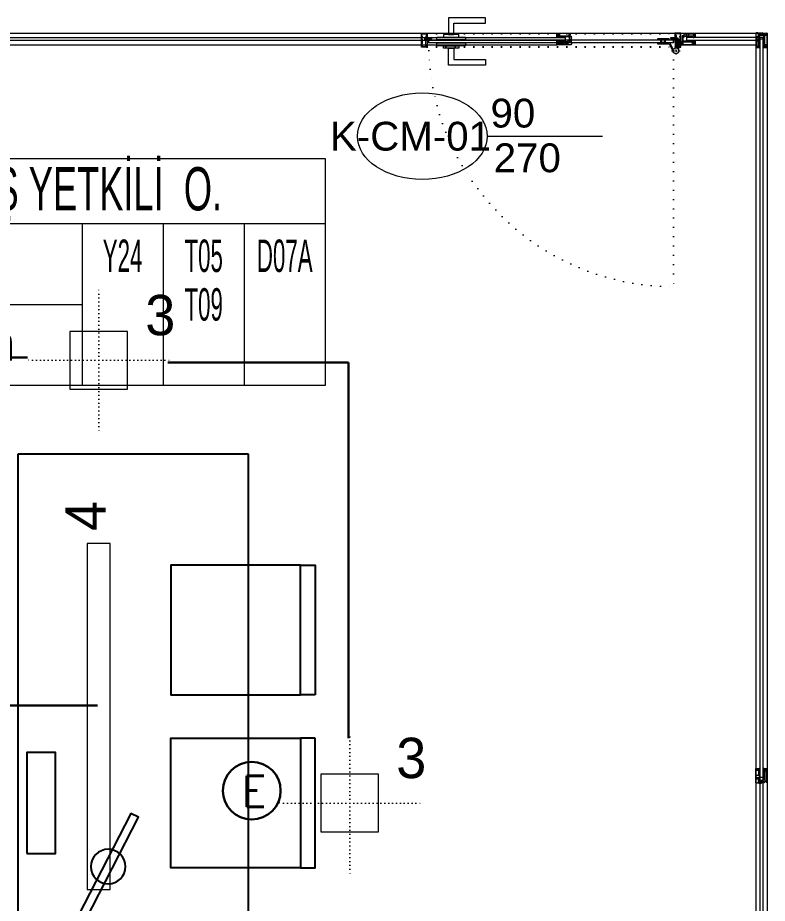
# Model space of a CAD drawing. Extents: x -2012 to 34975, y -1043 to 8321.
# Drawn here: x 17755.8 to 18015.8, y 457.7 to 764.9 of the extents above; entities that cross this region are included whole.
import ezdxf
from ezdxf.enums import TextEntityAlignment as Align

# ---------------------------------------------------------------- set-up
doc = ezdxf.new("R2010")
doc.units = 0
doc.header["$LTSCALE"] = 25
doc.linetypes.add('DASHDOT', pattern=[1, 0.5, -0.25, 0, -0.25])
doc.linetypes.add('DOT2', pattern=[0.125, 0, -0.125])
doc.layers.get('0').update_dxf_attribs({"color": 9, "lineweight": 9})
for name, color, linetype, lineweight in [('0 @ 1', 9, 'Continuous', 9), ('05', 9, 'Continuous', 9), ('06C', 9, 'Continuous', 9), ('06D', 9, 'Continuous', 9), ('07K', 9, 'Continuous', 9), ('10', 9, 'Continuous', 9), ('15', 9, 'Continuous', 9), ('20', 9, 'DOT2', 9), ('21_MAHAL', 9, 'Continuous', 9), ('22', 8, 'Continuous', 9), ('31', 9, 'Continuous', 9), ('E-ACİL AYDINLATMA KİTİ', 7, 'Continuous', 30), ('E-KABLO', 7, 'Continuous', 30)]:
    doc.layers.add(name, color=color, linetype=linetype, lineweight=lineweight)
doc.styles.add('Arial', font='arial.ttf', dxfattribs={"height": 2.5})
doc.styles.add('E-YAZI', font='txttw.shx')
doc.styles.add('MuuM_TEXT-STANDART', font='ARIALN.TTF')
doc.styles.add('TX-TEXT', font='')
doc.styles.get('TX-TEXT').set_extended_font_data('TrSah Futura Lt BT')
pattern_1 = [(225, (-604.72494, -2171.82614), (-0.0883883476, 0.0883883476), []), (135, (-604.72494, -2171.82614), (0.0883883476, 0.0883883476), [])]

# ---------------------------------------------------------------- blocks, each defined once
blk = doc.blocks.new('m-vw-sandalye-02')
at = {"lineweight": -3, "ltscale": 0.5}
for points in [[(-22.5, 0), (-22.5, -5), (22.5, -5), (22.5, 0)], [(-22.5, -5), (22.5, -5), (22.5, -50), (-22.5, -50)]]:
    blk.add_lwpolyline(points, close=True, dxfattribs=at)
blk = doc.blocks.new('m-vw-sandalye')
at = {"lineweight": -3, "ltscale": 0.5}
blk.add_lwpolyline([(-20.5, 0), (20.5, 0), (20.5, -6), (-20.5, -6)], close=True, dxfattribs=at)
blk.add_lwpolyline([(-25.5, -9), (25.5, -9), (23.11, -45.65, -0.395265), (13.13, -55), (-13.13, -55, -0.395265), (-23.11, -45.65)], format="xyb", close=True, dxfattribs=at)
blk = doc.blocks.new('m-vw-çalışma-p-01')
at = {"lineweight": -3, "ltscale": 0.5}
for p, q in [((11.93, 179.03), (91.93, 179.03)), ((11.93, -0.97), (11.93, 179.03)), ((91.93, 179.03), (91.93, -0.97)), ((91.93, -0.97), (11.93, -0.97))]:
    blk.add_line(p, q, dxfattribs=at)
for points in [[(32.8, 159.16), (35.47, 160.53), (53.74, 124.95), (51.08, 123.58)], [(15, 137.5), (25, 137.5), (25, 102.5), (15, 102.5)]]:
    blk.add_lwpolyline(points, close=True, dxfattribs=at)
blk.add_circle((43.27, 142.05), 6, dxfattribs=at)
at = {"lineweight": -3, "ltscale": 0.5, "xscale": -1, "rotation": 270}
blk.add_blockref('m-vw-sandalye-02', (115, 120), dxfattribs=at)
at = {"lineweight": -3, "rotation": 90}
blk.add_blockref('m-vw-sandalye', (-60, 90), dxfattribs=at)
at = {"lineweight": -3, "ltscale": 0.5, "rotation": 270}
blk.add_blockref('m-vw-sandalye-02', (115, 60), dxfattribs=at)
blk = doc.blocks.new('p-strahle-alüminyumdoğramaprofili')
at = {"layer": '10'}
h = blk.add_hatch(dxfattribs=at)
h.set_pattern_fill('NET', color=256, angle=315, style=0)
h.set_pattern_definition(pattern_1)
h.paths.add_polyline_path([(-4.62, 2.65), (-4.68, 2.65), (-4.72, 2.75), (-4.72, 2.8), (-4.69, 2.8), (-4.69, 2.92), (-4.98, 2.92), (-4.98, 2.8), (-4.95, 2.8), (-4.99, 2.65), (-5.08, 2.66), (-5.25, 2.28), (-5.14, 2.28), (-5.14, 2.33), (-4.98, 2.52, 0.2599), (-4.9, 2.28), (-4.66, 2.28, 0.382682)])
h.paths.add_polyline_path([(-4.86, 2.52), (-4.67, 2.52, -2.16717)], flags=16)
h = blk.add_hatch(dxfattribs=at)
h.set_pattern_fill('NET', color=256, angle=315, style=0)
h.set_pattern_definition(pattern_1)
h.paths.add_polyline_path([(-4.62, 0.88), (-4.68, 0.88), (-4.72, 0.77), (-4.72, 0.73), (-4.69, 0.73), (-4.69, 0.6), (-4.98, 0.6), (-4.98, 0.73), (-4.95, 0.73), (-4.99, 0.88), (-5.08, 0.87), (-5.25, 1.24), (-5.14, 1.24), (-5.14, 1.2), (-4.98, 1.01, -0.2599), (-4.9, 1.24), (-4.66, 1.24, -0.382682)])
h.paths.add_polyline_path([(-4.86, 1), (-4.67, 1, 2.16717)], flags=16)
h = blk.add_hatch(dxfattribs=at)
h.set_pattern_fill('NET', color=256, angle=315, style=0)
h.set_pattern_definition([(225, (-608.45214, -2173.53612), (-0.0883883476, 0.0883883476), []), (135, (-608.45214, -2173.53612), (0.0883883476, 0.0883883476), [])])
h.paths.add_polyline_path([(-3.45, 2.28), (-3.45, 2.57), (-4.49, 2.57), (-4.49, 2.28)])
h = blk.add_hatch(dxfattribs=at)
h.set_pattern_fill('NET', color=256, angle=315, style=0)
h.set_pattern_definition([(225, (-608.45214, -2180.04526), (-0.0883883476, 0.0883883476), []), (135, (-608.45214, -2180.04526), (0.0883883476, 0.0883883476), [])])
h.paths.add_polyline_path([(-3.45, 0.93), (-3.45, 1.24), (-4.49, 1.24), (-4.49, 0.93)])
h = blk.add_hatch(dxfattribs=at)
h.set_pattern_fill('NET', color=256, angle=315, style=0)
h.set_pattern_definition([(225, (-629.50454, -2177.58922), (-0.0883883476, 0.0883883476), []), (135, (-629.50454, -2177.58922), (0.0883883476, 0.0883883476), [])])
h.paths.add_polyline_path([(0, 0.68), (0, 1.75), (-0.18, 1.75), (-0.18, 0.68)])
for points in [[(-4.92, 3.6), (-4.92, 3.16), (-4.61, 3.16), (-4.61, 2.87), (-4.52, 2.87), (-4.62, 2.65), (-4.68, 2.65), (-4.72, 2.75), (-4.72, 2.8), (-4.69, 2.8), (-4.69, 3.05), (-4.98, 3.05), (-4.98, 2.8), (-4.95, 2.8), (-4.99, 2.65), (-5.08, 2.66), (-5.07, 3.76), (-0.11, 3.76)], [(-5.08, 2.66), (-5.25, 2.28)], [(-5.09, 0.88), (-5.25, 1.24)], [(-4.98, 2.52), (-5.14, 2.33), (-5.14, 2.28)], [(-4.98, 1.01), (-5.14, 1.2), (-5.14, 1.24)], [(-4.69, 2.92), (-4.98, 2.92)], [(-4.71, 0.6), (-4.98, 0.6)], [(-2.83, 0.2), (-2.67, 0.2), (-2.67, -0.04), (-4.87, -0.04), (-4.87, 0.19), (-4.57, 0.19), (-4.57, 0.73), (-2.67, 0.73)], [(-4.52, 2.87), (-4.49, 2.87), (-4.49, 2.26)], [(-4.49, 0.93), (-4.49, 0.93), (-4.49, 1.26)], [(-3.45, 2.26), (-3.45, 2.57)], [(-3.45, 1.26), (-3.45, 0.93)], [(-2.08, 0.93), (-2.08, 2.57)], [(-0.18, 0.68), (0, 0.68), (0, 1.75)], [(-0.18, 1.75), (0, 1.75)]]:
    blk.add_lwpolyline(points, dxfattribs=at)
for points in [[(-0.57, 3.26), (-0.57, 3.62), (-4.89, 3.62), (-4.89, 3.65, 0.561743), (-4.97, 3.66, 0.595966), (-4.92, 3.6, -2.204878)], [(-4.61, 2.87), (-4.49, 3.45, -0.833203), (-4.18, 3.44, -0.447088)], [(-4.18, 3.44), (-4.18, 2.99, 0.414214), (-4.07, 2.89), (-0.82, 2.89), (-0.82, 3.62)], [(-0.11, 3.76), (-0.11, 3.62), (-0.45, 3.62), (-0.45, 3.14, -1), (-0.66, 3.14)], [(-0.66, 3.14, -0.305404), (-0.57, 3.26, -5.773092)], [(-4.67, 2.52), (-4.86, 2.52, 1)], [(-4.67, 1), (-4.86, 1, -1)], [(-4.49, 2.57), (-1.23, 2.57, -0.414214), (-0.9, 2.25), (-0.9, 1.22)], [(-2.67, 0.73), (-2.67, 0.32), (-2.83, 0.32, 1), (-2.83, 0.2, -1)]]:
    blk.add_lwpolyline(points, format="xyb", dxfattribs=at)
for points in [[(-0.18, 2.74), (-0.18, 2.21), (0, 2.21), (0, 2.08), (-0.18, 2.08), (-0.18, 0.43), (0, 0.43), (0, 0), (-0.12, 0), (-0.12, -0.24), (-5.09, -0.24), (-5.09, 0.88), (-4.98, 0.88), (-4.94, 0.7), (-4.99, 0.7), (-4.99, 0.33), (-4.71, 0.33), (-4.71, 0.88), (-4.56, 0.88), (-4.52, 0.93), (-1.28, 0.93), (-1.2, 1.22), (-0.9, 1.22), (-0.9, 0.62), (-0.58, 0.62), (-0.58, 2.74)], [(-2.03, 0.78), (-1.35, 0.78), (-1.35, 0.08), (-1.28, 0.04), (-1.28, -0.04), (-2.09, -0.04), (-2.09, 0.1), (-2.03, 0.15)]]:
    blk.add_lwpolyline(points, close=True, dxfattribs=at)
for centre, radius, start, end in [((-4.73, 2.47), 0.253, 168.6676, 234.1258), ((-4.73, 1.06), 0.253, 125.8742, 191.3324), ((-4.77, 2.44), 0.125, 139.5402, 40.4598), ((-4.77, 1.08), 0.125, 319.5402, 220.4598), ((-4.84, 2.48), 0.273, 305.9738, 36.4289), ((-4.84, 1.04), 0.273, 323.5711, 54.0262)]:
    blk.add_arc(centre, radius, start, end, dxfattribs=at)
blk = doc.blocks.new('*U660')
at = {"layer": '06D'}
for points in [[(4.95, 4), (542.89, 4)], [(4.95, 0), (542.87, 0)]]:
    blk.add_lwpolyline(points, dxfattribs=at)
at = {"layer": '15'}
for points in [[(1.96, 2.5), (545.88, 2.5)], [(545.88, 1.5), (1.96, 1.5)]]:
    blk.add_lwpolyline(points, dxfattribs=at)
at = {"layer": '0 @ 1', "linetype": 'Continuous', "xscale": -1}
blk.add_blockref('p-strahle-alüminyumdoğramaprofili', (-0.12, 0.24), dxfattribs=at)
blk = doc.blocks.new('0_doorno')
blk.add_lwpolyline([(4.5, 0), (12.5, 0)])
blk.add_ellipse((0, 0), major_axis=(-4.5, 0), ratio=0.666667)
at = {"style": 'Arial'}
blk.add_attdef('YUKSEKLIK', text='', height=2, dxfattribs=at).set_placement((5, 5.9), align=Align.TOP_LEFT)
blk.add_attdef('KAPINO', text='', height=1.4, dxfattribs=at).set_placement((-0.019, -0.035), align=Align.MIDDLE)
blk.add_attdef('GENISLIK', text='', height=2, dxfattribs=at).set_placement((5, -1.895), align=Align.BOTTOM_LEFT)
blk = doc.blocks.new('g-kapı kolu-p')
for points in [[(11.85, 8.21), (-0.95, 8.21), (-0.95, 2.41), (0.95, 2.41), (0.95, 6.31), (11.85, 6.31), (11.85, 8.21)], [(11.85, -8.21), (-0.95, -8.21), (-0.95, -2.41), (0.95, -2.41), (0.95, -6.31), (11.85, -6.31), (11.85, -8.21)]]:
    blk.add_lwpolyline(points)
for points in [[(-5, 0.5), (5, 0.5), (5, 1.5), (-5, 1.5)], [(-2.65, 1.5), (2.65, 1.5), (2.65, 2.41), (-2.65, 2.41)], [(-5, -1.5), (5, -1.5), (5, -0.5), (-5, -0.5)], [(-2.65, -1.5), (2.65, -1.5), (2.65, -2.41), (-2.65, -2.41)]]:
    blk.add_lwpolyline(points, close=True)
blk = doc.blocks.new('k-cambölme-kapı-p')
at = {"layer": '10'}
h = blk.add_hatch(dxfattribs=at)
h.set_pattern_fill('NET', color=256, angle=135, style=0)
h.set_pattern_definition([(135, (3753.7029, 560.85184), (-0.0883883476, -0.0883883476), []), (225, (3753.7029, 560.85184), (0.0883883476, -0.0883883476), [])])
h.paths.add_polyline_path([(2.08, -0.06), (2.08, 0.02), (2.07, 0.04), (2.05, 0.07), (2.01, 0.09), (1.98, 0.1), (1.97, 0.1), (1.97, -0.29), (1.94, -0.29), (1.94, -0.43), (1.88, -0.49), (1.67, -0.49), (1.82, -0.29), (1.73, -0.29), (1.53, -0.5), (1.44, -0.5), (1.62, -0.32), (1.62, -0.29), (1.51, -0.29), (1.34, -0.42), (1.32, -0.44), (1.3, -0.48), (1.29, -0.51), (1.26, -0.57), (1.26, -0.31), (1.32, -0.29), (1.23, -0.29), (1.23, -0.53), (1.23, -0.59), (1.24, -0.62), (1.26, -0.64), (3.47, -0.64), (3.47, -0.58), (3.38, -0.35), (3.38, -0.3), (3.42, -0.25), (3.42, -0.2), (3.38, -0.16), (2.73, -0.16), (2.74, -0.2), (2.91, -0.2, -1), (2.91, -0.25)])
h.paths.add_polyline_path([(2.05, -0.18), (2.05, -0.21), (2.08, -0.23), (2.11, -0.24), (2.15, -0.25), (2.95, -0.27), (2.92, -0.29), (2.55, -0.29), (2.54, -0.31), (2.52, -0.33), (2.5, -0.34), (2.48, -0.34), (2.46, -0.34), (2.44, -0.32), (2.42, -0.3), (2.08, -0.3), (1.99, -0.11), (1.99, -0.07), (2.05, -0.07)], flags=16)
h.paths.add_polyline_path([(2.41, -0.34), (2.51, -0.5), (2.08, -0.5), (2.08, -0.34)], flags=16)
h.paths.add_polyline_path([(2.55, -0.33), (2.89, -0.33), (2.94, -0.33), (3.28, -0.34, 0.166992), (3.34, -0.55), (2.72, -0.55), (2.55, -0.36)], flags=16)
h.paths.add_polyline_path([(3.02, -0.22), (3.02, -0.2), (3.33, -0.2, 0.10606), (3.29, -0.33), (3.01, -0.27)], flags=16)
h = blk.add_hatch(dxfattribs=at)
h.set_pattern_fill('NET', color=256, angle=135, style=0)
h.set_pattern_definition([(45, (474.94443, 2280.71206), (0.0883883476, -0.0883883476), []), (315, (474.94443, 2280.71206), (-0.0883883476, -0.0883883476), [])])
h.paths.add_polyline_path([(87.27, -0.16), (87.26, -0.2), (87.09, -0.2, 1), (87.09, -0.25), (87.92, -0.25), (87.92, -0.01), (87.93, 0.03), (87.96, 0.05), (88, 0.07), (88.03, 0.07), (88.03, -0.29), (88.06, -0.29), (88.06, -0.43), (88.12, -0.49), (88.33, -0.49), (88.18, -0.29), (88.27, -0.29), (88.47, -0.5), (88.56, -0.5), (88.38, -0.32), (88.38, -0.29), (88.49, -0.29), (88.66, -0.42), (88.68, -0.44), (88.7, -0.48), (88.71, -0.51), (88.74, -0.57), (88.74, -0.31), (88.68, -0.29), (88.77, -0.29), (88.77, -0.53), (88.77, -0.59), (88.76, -0.62), (88.74, -0.64), (86.53, -0.64), (86.53, -0.58), (86.62, -0.35), (86.62, -0.3), (86.58, -0.25), (86.58, -0.2), (86.62, -0.16)])
h.paths.add_polyline_path([(87.28, -0.55), (87.45, -0.36), (87.45, -0.33), (87.11, -0.33), (87.06, -0.33), (87.03, -0.31), (86.99, -0.27), (86.98, -0.22), (86.98, -0.2), (86.67, -0.2, -0.292264), (86.66, -0.55)], flags=16)
h.paths.add_polyline_path([(87.48, -0.51), (87.59, -0.51), (87.53, -0.43)], flags=16)
h.paths.add_polyline_path([(87.56, -0.4), (87.69, -0.5), (87.92, -0.5), (87.92, -0.34), (87.59, -0.34)], flags=16)
h.paths.add_polyline_path([(87.62, -0.53), (87.71, -0.62), (87.71, -0.53)], flags=16)
at = {"layer": '10', "linetype": 'DASHDOT', "ltscale": 0.05}
for points in [[(3.22, 3.63), (0.2, 3.63)], [(1.71, 2.14), (1.71, 4.9)], [(6.13, 1.44), (6.13, -0.55)]]:
    blk.add_lwpolyline(points, dxfattribs=at)
at = {"layer": '10'}
for points in [[(0.69, 3.63), (0.69, 2.44)], [(3.84, 0.88), (2.63, 3.22)], [(4.07, 1.27), (2.67, 3.99)], [(1.82, 2.27), (0.16, 2.27), (0.16, 2.03), (0.38, 2.03), (0.38, 1.92), (0.22, 1.92), (0.22, 1.16), (0.35, 1.16), (0.35, -0.41), (0.22, -0.41), (0.22, -1.23), (0.36, -1.23), (0.36, -1.38), (0.16, -1.38), (0.16, -2.24), (1.82, -2.24), (1.82, -1.72), (1.62, -1.72), (1.62, -1.58), (1.82, -1.58), (1.82, -1.37), (1.61, -1.37), (1.61, -1.24), (1.74, -1.24), (1.74, -0.85), (1.06, -0.85), (1.06, -0.13), (1.5, -0.13), (1.5, 1.92), (1.57, 2.03), (1.82, 2.03), (1.82, 2.27)], [(0.69, 2.27), (0.69, -0.24), (1.06, -0.24)], [(1.06, 2.44), (1.06, 2.86)], [(1.06, -0.13), (1.06, 2.27)], [(1.5, 1.92), (1.06, 1.92)], [(1.17, 1.92), (1.17, -0.13)], [(2.91, -0.25), (2.08, -0.06), (2.08, 0.02), (2.07, 0.04), (2.05, 0.07), (2.01, 0.09), (1.98, 0.1), (1.97, 0.1)], [(8.14, 0.88), (8.14, 1.27), (4.07, 1.27)], [(5.3, 0.88), (5.3, -0.16)], [(5.5, 1.27), (5.77, 0.97), (5.77, 0.88)], [(5.59, 0.88), (5.59, -0.16)], [(6.76, 1.27), (6.49, 0.97), (6.49, 0.88)], [(6.67, 0.88), (6.67, -0.16)], [(6.96, 0.88), (6.96, -0.16)], [(87.09, -0.25), (87.92, -0.25), (87.92, -0.01), (87.93, 0.03), (87.96, 0.05), (88, 0.07), (88.03, 0.07)], [(88.18, 2.27), (89.84, 2.27), (89.84, 2.03), (89.62, 2.03), (89.62, 1.92), (89.78, 1.92), (89.78, 1.16), (89.65, 1.16), (89.65, -0.41), (89.78, -0.41), (89.78, -1.23), (89.64, -1.23), (89.64, -1.38), (89.84, -1.38), (89.84, -2.24), (88.18, -2.24), (88.18, -1.72), (88.38, -1.72), (88.38, -1.58), (88.18, -1.58), (88.18, -1.37), (88.39, -1.37), (88.39, -1.24), (88.26, -1.24), (88.26, -0.85), (88.94, -0.85), (88.94, -0.13), (88.5, -0.13), (88.5, 1.92), (88.43, 2.03), (88.18, 2.03), (88.18, 2.27)], [(2.05, -0.89), (3.59, -0.89), (3.59, -0.64), (1.23, -0.64), (1.23, -0.29), (1.97, -0.29)], [(1.62, -0.29), (1.62, -0.32), (1.44, -0.5), (1.53, -0.5), (1.73, -0.29)], [(1.82, -0.29), (1.67, -0.49), (1.88, -0.49), (1.94, -0.43), (1.94, -0.29)], [(3.34, -0.55), (2.72, -0.55), (2.55, -0.36), (2.55, -0.33), (2.89, -0.33), (2.94, -0.33)], [(3.28, -0.34), (3.28, -0.34), (2.94, -0.33)], [(3.01, -0.27), (3.02, -0.22), (3.02, -0.2), (3.33, -0.2)], [(3.01, -0.27), (3.29, -0.33), (3.29, -0.33)], [(4.06, -0.16), (4.06, -0.55), (8.14, -0.55)], [(8.14, -0.55), (8.14, -0.16)], [(87.95, -0.89), (86.41, -0.89), (86.41, -0.64), (88.77, -0.64), (88.77, -0.29), (88.03, -0.29)], [(87.59, -0.51), (87.53, -0.43), (87.48, -0.51), (87.59, -0.51)], [(88.18, -0.29), (88.33, -0.49), (88.12, -0.49), (88.06, -0.43), (88.06, -0.29)], [(88.38, -0.29), (88.38, -0.32), (88.56, -0.5), (88.47, -0.5), (88.27, -0.29)]]:
    blk.add_lwpolyline(points, dxfattribs=at)
for points in [[(1.97, -0.29), (1.97, 2.13), (2.05, 2.13), (2.05, 2.28, 0.414214), (1.89, 2.44), (0.08, 2.44, 0.414214), (0, 2.36), (0, -2.36, 0.414214), (0.08, -2.44), (2.05, -2.44), (2.05, -2.25), (2.05, -2.23), (2.05, -2.23), (2.05, -2.23), (2.05, -2.23), (2.05, -2.23), (2.05, -0.89)], [(88.03, -0.29), (88.03, 2.13), (87.95, 2.13), (87.95, 2.28, -0.414214), (88.11, 2.44), (89.92, 2.44, -0.414214), (90, 2.36), (90, -2.36, -0.414214), (89.92, -2.44), (87.95, -2.44), (87.95, -2.25), (87.95, -2.23), (87.95, -2.23), (87.95, -2.23), (87.95, -2.23), (87.95, -2.23), (87.95, -0.89)], [(1.51, -0.29), (1.34, -0.42), (1.32, -0.44), (1.3, -0.48), (1.29, -0.51), (1.26, -0.57), (1.26, -0.31), (1.32, -0.29), (1.23, -0.29), (1.23, -0.53), (1.23, -0.59), (1.24, -0.62), (1.26, -0.64), (3.47, -0.64), (3.47, -0.58), (3.38, -0.35), (3.38, -0.3), (3.42, -0.25), (3.42, -0.2), (3.38, -0.16), (2.73, -0.16), (2.74, -0.2), (2.91, -0.2, -1), (2.91, -0.25, -1)], [(88.49, -0.29), (88.66, -0.42), (88.68, -0.44), (88.7, -0.48), (88.71, -0.51), (88.74, -0.57), (88.74, -0.31), (88.68, -0.29), (88.77, -0.29), (88.77, -0.53), (88.77, -0.59), (88.76, -0.62), (88.74, -0.64), (86.53, -0.64), (86.53, -0.58), (86.62, -0.35), (86.62, -0.3), (86.58, -0.25), (86.58, -0.2), (86.62, -0.16), (87.27, -0.16), (87.26, -0.2), (87.09, -0.2, 1), (87.09, -0.25, 1)], [(86.66, -0.55), (87.28, -0.55), (87.45, -0.36), (87.45, -0.33), (87.11, -0.33), (87.06, -0.33), (87.03, -0.31), (86.99, -0.27), (86.98, -0.22), (86.98, -0.2), (86.67, -0.2, 1)]]:
    blk.add_lwpolyline(points, format="xyb", dxfattribs=at)
for points in [[(1.99, -0.07), (2.05, -0.07), (2.05, -0.18), (2.05, -0.21), (2.08, -0.23), (2.11, -0.24), (2.15, -0.25), (2.95, -0.27), (2.92, -0.29), (2.55, -0.29), (2.54, -0.31), (2.52, -0.33), (2.5, -0.34), (2.48, -0.34), (2.46, -0.34), (2.44, -0.32), (2.42, -0.3), (2.08, -0.3), (1.99, -0.11)], [(2.08, -0.5), (2.08, -0.34), (2.41, -0.34), (2.51, -0.5), (2.51, -0.5)], [(87.92, -0.5), (87.92, -0.34), (87.59, -0.34), (87.56, -0.4), (87.69, -0.5)], [(87.62, -0.53), (87.71, -0.53), (87.71, -0.62)]]:
    blk.add_lwpolyline(points, close=True, dxfattribs=at)
blk.add_circle((1.71, 3.65), 1.02, dxfattribs=at)
for centre, start, end in [((3.6, -0.37), 176.143, 214.0649), ((3.6, -0.37), 148.8979, 173.1144), ((86.4, -0.37), 325.9351, 31.1021)]:
    blk.add_arc(centre, 0.322, start, end, dxfattribs=at)
at = {"layer": '15', "linetype": 'DOT2'}
blk.add_lwpolyline([(2.48, 0.36), (2.48, 85.36)], dxfattribs=at)
at = {"layer": '15'}
blk.add_lwpolyline([(2.58, 0.88), (87.42, 0.88), (87.52, 0.78), (87.52, -0.05), (87.42, -0.16), (2.58, -0.16), (2.58, -0.16), (2.48, -0.05), (2.48, 0.78), (2.58, 0.88)], dxfattribs=at)
at = {"layer": '15', "linetype": 'DOT2'}
blk.add_arc((2.48, 0.36), 85.04, 0, 90, dxfattribs=at)
at = {"layer": '20'}
for p, q in [((87.95, 2.43), (2.05, 2.43)), ((87.95, 2.13), (2.05, 2.13)), ((87.95, -2.23), (2.05, -2.23)), ((87.95, -2.44), (2.05, -2.44))]:
    blk.add_line(p, q, dxfattribs=at)
at = {"layer": '06C', "xscale": -1}
blk.add_blockref('g-kapı kolu-p', (79.64, 0.38), dxfattribs=at)
blk = doc.blocks.new('*U648')
at = {"layer": '06D'}
for points in [[(4.95, 4), (325.04, 4)], [(4.95, 0), (325.03, 0)]]:
    blk.add_lwpolyline(points, dxfattribs=at)
at = {"layer": '15'}
for points in [[(1.96, 2.5), (328.03, 2.5)], [(328.03, 1.5), (1.96, 1.5)]]:
    blk.add_lwpolyline(points, dxfattribs=at)
at = {"layer": '0 @ 1', "linetype": 'Continuous'}
blk.add_blockref('p-strahle-alüminyumdoğramaprofili', (330.11, 0.24), dxfattribs=at)
blk = doc.blocks.new('p-Ltrimlinedograma')
at = {"layer": '06D'}
for points in [[(-30, 260), (0, 260), (0, 4.95)], [(-30, 256), (-4, 256), (-4, 4.96)]]:
    blk.add_lwpolyline(points, dxfattribs=at)
at = {"layer": '15'}
for points in [[(-1.5, 258.5), (-28.04, 258.5)], [(-2.5, 1.96), (-2.5, 258.5)], [(-1.5, 258.5), (-1.5, 1.96)], [(-2.5, 257.5), (-28.04, 257.5)]]:
    blk.add_lwpolyline(points, dxfattribs=at)
at = {"layer": '0 @ 1', "linetype": 'Continuous'}
for p, rotation in [((-30.12, 259.76), 180), ((-3.76, -0.12), 270)]:
    blk.add_blockref('p-strahle-alüminyumdoğramaprofili', p, dxfattribs=dict(at, rotation=rotation))
blk = doc.blocks.new('0_roomno2')
blk.add_lwpolyline([(19.375, -10.5), (0, -10.5), (0, 0), (19.375, 0)], close=True)
for points in [[(0, -3), (19.375, -3)], [(8.125, -3), (8.125, -10.5)], [(11.875, -3), (11.875, -10.5)], [(15.625, -3), (15.625, -10.5)], [(0, -6.75), (8.125, -6.75)]]:
    blk.add_lwpolyline(points)
at = {"style": 'MuuM_TEXT-STANDART', "width": 0.6}
blk.add_text('H:', height=1.5, dxfattribs=at).set_placement((0.35, -8.608), align=Align.MIDDLE_LEFT)
at = {"style": 'Arial'}
blk.add_attdef('ODANO', (0, 1.17), '', height=2, dxfattribs=at)
blk.add_attdef('MEKANADI', text='', height=2, dxfattribs=at).set_placement((0.35, -3), align=Align.BOTTOM_LEFT)
at = {"style": 'MuuM_TEXT-STANDART', "width": 0.6}
for tag, p in [('YER01', (10, -4.5)), ('TAVAN01', (13.75, -4.5)), ('DUVAR01', (17.5, -4.5)), ('YER02', (10, -6.75)), ('TAVAN02', (13.75, -6.75)), ('DUVAR02', (17.5, -6.75)), ('YER03', (10, -9)), ('TAVAN03', (13.75, -9)), ('DUVAR03', (17.5, -9))]:
    blk.add_attdef(tag, text='', height=1.5, dxfattribs=at).set_placement(p, align=Align.MIDDLE_CENTER)
for tag, p in [('M2', (0.35, -4.875)), ('TEMIZTAVANYUKSEKLIGI', (1.8, -8.608))]:
    blk.add_attdef(tag, text='', height=1.5, dxfattribs=at).set_placement(p, align=Align.MIDDLE_LEFT)
blk = doc.blocks.new('p-bur-VW-ayd 4')
at = {"linetype": 'ByBlock'}
blk.add_lwpolyline([(-60, -11.5), (60, -11.5), (60, -3.5), (-60, -3.5), (-60, -11.5)], close=True, dxfattribs=at)
at = {"insert": (64.34, 4.06), "char_height": 14, "width": 14.596, "attachment_point": 1, "style": 'TX-TEXT'}
blk.add_mtext('4', dxfattribs=at)
blk = doc.blocks.new('p-bur-vw- aydınlatma 3')
at = {"linetype": 'DOT2', "ltscale": 0.4}
for q in [(0, 25), (-25, 0), (0, -25), (25, 0)]:
    blk.add_line((0, 0), q, dxfattribs=at)
at = {"linetype": 'ByBlock'}
blk.add_lwpolyline([(0, 10), (-10, 10), (-10, -10), (10, -10), (10, 10), (0, 10)], dxfattribs=at)
at = {"insert": (16.13, 22.65), "char_height": 14, "width": 14.596, "attachment_point": 1, "style": 'TX-TEXT'}
blk.add_mtext('3', dxfattribs=at)
blk = doc.blocks.new('100_ACİL AYDINLATMA KİTİ')
at = {"layer": 'E-ACİL AYDINLATMA KİTİ', "color": 3}
blk.add_circle((0, 0), 1.251, dxfattribs=at)
at = {"layer": 'E-ACİL AYDINLATMA KİTİ', "color": 3, "style": 'E-YAZI'}
blk.add_text('E', height=1.34, dxfattribs=at).set_placement((-0.448, -0.694))

msp = doc.modelspace()

# ---------------------------------------------------------------- linework, layer by layer
for p, q in [((17617.84, 759.5), (18015.84, 759.5)), ((18015.84, 759.5), (18015.84, 332.5))]:
    msp.add_line(p, q)
at = {"layer": 'E-KABLO', "color": 6}
for p, q in [((17759.26, 647.03), (17650.94, 647.03)), ((17870.55, 645.33), (17807.87, 645.33)), ((17870.55, 514.98), (17870.55, 645.33)), ((17783.55, 526.35), (17630.95, 526.35))]:
    msp.add_line(p, q, dxfattribs=at)

# ---------------------------------------------------------------- block references
at = {"linetype": 'Continuous'}
msp.add_blockref('*U648', (17617.85, 755.5), dxfattribs=at)
msp.add_blockref('p-Ltrimlinedograma', (18015.83, 499.5))
at = {"linetype": 'Continuous', "rotation": 270}
msp.add_blockref('*U660', (18011.84, 759.49), dxfattribs=at)
at = {"layer": '05', "lineweight": -3, "xscale": -1, "rotation": 180}
msp.add_blockref('m-vw-çalışma-p-01', (17743.96, 612.5), dxfattribs=at)
at = {"layer": '07K', "rotation": 180}
msp.add_blockref('k-cambölme-kapı-p', (17985.84, 757.06), dxfattribs=at)
at = {"layer": '21_MAHAL'}
ref = msp.add_blockref('0_roomno2', (17717.21, 716.06), dxfattribs=dict(at, xscale=7.5, yscale=7.5, zscale=7.5))
ref.add_attrib('MEKANADI', 'SATIŞ YETKİLİ  O.', dxfattribs={"layer": '0', "height": 15, "style": 'Arial', "width": 0.6}).set_placement((17719.84, 693.56), align=Align.BOTTOM_LEFT)
ref.add_attrib('M2', '16.35 m2', dxfattribs={"layer": '0', "height": 11.25, "style": 'MuuM_TEXT-STANDART', "width": 0.6}).set_placement((17719.84, 679.5), align=Align.MIDDLE_LEFT)
ref.add_attrib('TEMIZTAVANYUKSEKLIGI', '2.70 m', dxfattribs={"layer": '0', "height": 11.25, "style": 'MuuM_TEXT-STANDART', "width": 0.6}).set_placement((17730.71, 651.5), align=Align.MIDDLE_LEFT)
ref.add_attrib('YER01', 'Y24', dxfattribs={"layer": '0', "height": 11.25, "style": 'MuuM_TEXT-STANDART', "width": 0.6}).set_placement((17792.21, 682.31), align=Align.MIDDLE_CENTER)
ref.add_attrib('TAVAN01', 'T05', dxfattribs={"layer": '0', "height": 11.25, "style": 'MuuM_TEXT-STANDART', "width": 0.6}).set_placement((17820.34, 682.31), align=Align.MIDDLE_CENTER)
ref.add_attrib('DUVAR01', 'D07A', dxfattribs={"layer": '0', "height": 11.25, "style": 'MuuM_TEXT-STANDART', "width": 0.6}).set_placement((17848.46, 682.31), align=Align.MIDDLE_CENTER)
ref.add_attrib('TAVAN02', 'T09', dxfattribs={"layer": '0', "height": 11.25, "style": 'MuuM_TEXT-STANDART', "width": 0.6}).set_placement((17820.34, 665.44), align=Align.MIDDLE_CENTER)
at = {"layer": '22'}
ref = msp.add_blockref('0_doorno', (17896.17, 723.79), dxfattribs=dict(at, xscale=5, yscale=5, zscale=5))
ref.add_attrib('KAPINO', 'K-CM-01', dxfattribs={"layer": '0', "height": 10, "style": 'Arial'}).set_placement((17892.07, 723.79), align=Align.MIDDLE)
ref.add_attrib('GENISLIK', '90', dxfattribs={"layer": '0', "height": 10, "style": 'Arial'}).set_placement((17919.83, 723.79), align=Align.BOTTOM_LEFT)
ref.add_attrib('YUKSEKLIK', '270', dxfattribs={"layer": '0', "height": 10, "style": 'Arial'}).set_placement((17920.94, 721.29), align=Align.TOP_LEFT)
at = {"layer": '31', "linetype": 'ByBlock'}
for p in [(17783.96, 646.09), (17871.02, 492.5)]:
    msp.add_blockref('p-bur-vw- aydınlatma 3', p, dxfattribs=at)
at = {"layer": '31', "linetype": 'ByBlock', "rotation": 90}
msp.add_blockref('p-bur-VW-ayd 4', (17776.46, 522.5), dxfattribs=at)
at = {"layer": 'E-ACİL AYDINLATMA KİTİ', "xscale": 8, "yscale": 8, "zscale": 8}
msp.add_blockref('100_ACİL AYDINLATMA KİTİ', (17837.02, 496.78), dxfattribs=at)

doc.saveas('drawing.dxf')
